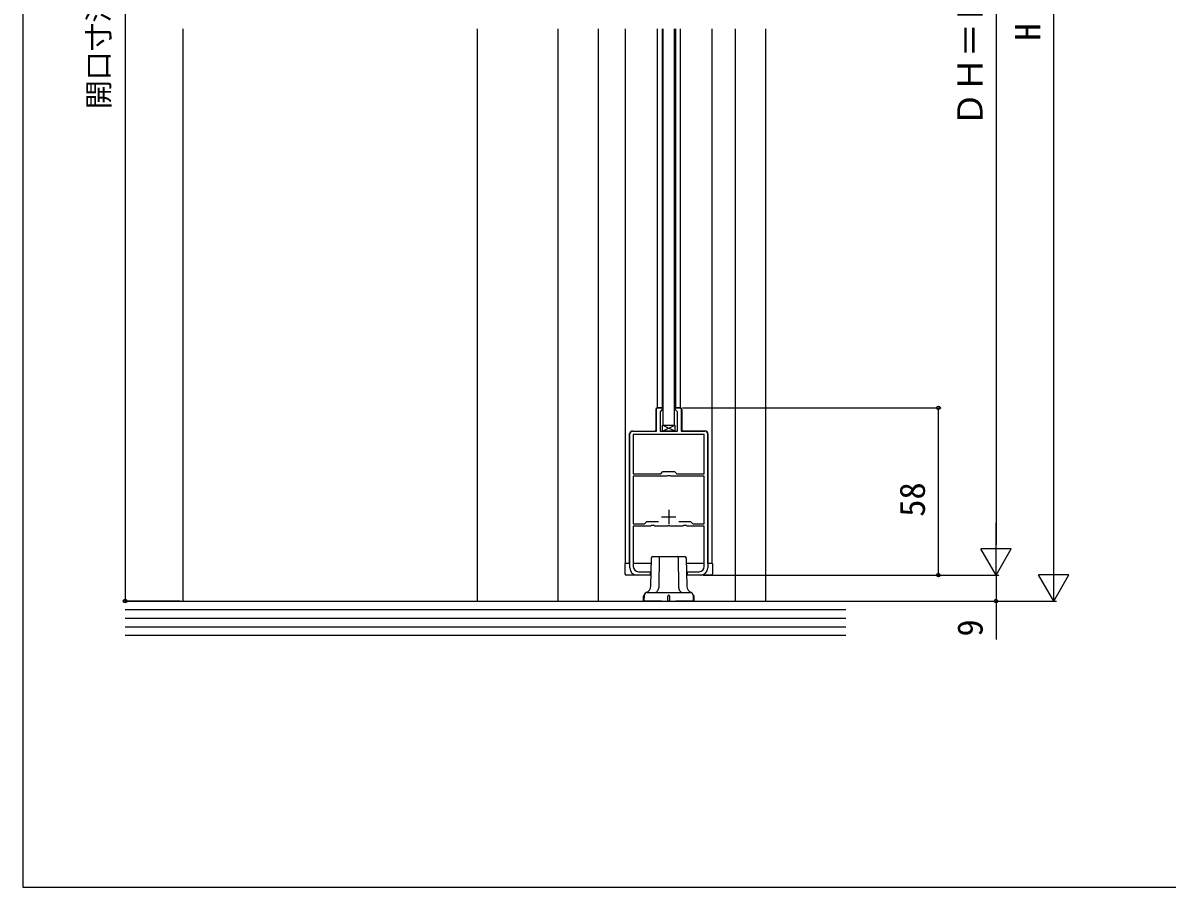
# Model space of a CAD drawing. Units: millimetres, scale not verified. Extents: x -525 to 525, y -783 to 779.
# Drawn here: x -525 to -128.2, y -782.7 to -482.9 of the extents above; entities that cross this region are included whole.
import ezdxf
from ezdxf.enums import TextEntityAlignment as Align

# ---------------------------------------------------------------- set-up
doc = ezdxf.new("R2010")
doc.units = ezdxf.units.MM
doc.header["$LTSCALE"] = 4
for name, color, linetype in [('0-2_YKK_11', 7, 'Continuous'), ('0-3_YKK_12', 2, 'Continuous'), ('0-4_YKK_13', 4, 'Continuous'), ('0-6_YKK_D', 6, 'Continuous'), ('0-7_YKK_ZWAK', 7, 'Continuous'), ('0-8_YSS_K', 3, 'Continuous')]:
    doc.layers.add(name, color=color, linetype=linetype)
doc.styles.add('ＭＳ ゴシック', font='')
doc.styles.get('ＭＳ ゴシック').set_extended_font_data('MS Gothic')

msp = doc.modelspace()

# ---------------------------------------------------------------- linework, layer by layer
at = {"layer": '0-2_YKK_11'}
for p, q in [((-314.502, -671.961), (-314.502, -625.461)), ((-287.502, -625.461), (-287.502, -671.961)), ((-303.502, -654.261), (-298.502, -654.261)), ((-301.002, -651.761), (-301.002, -656.761))]:
    msp.add_line(p, q, dxfattribs=at)
for points in [[(-313.502, -624.461), (-305.302, -624.461), (-305.302, -616.461), (-303.302, -616.461), (-303.302, -617.061), (-303.502, -617.261), (-304.002, -617.761), (-304.002, -624.461), (-298.002, -624.461), (-298.002, -617.761), (-298.502, -617.261), (-298.702, -617.061), (-298.702, -616.461), (-296.702, -616.461), (-296.702, -624.461), (-288.502, -624.461)], [(-297.469, -655.861), (-293.402, -655.861), (-292.602, -656.661), (-288.702, -656.661), (-288.702, -640.161), (-300.26, -640.161), (-300.538, -639.973), (-301.465, -639.973), (-301.743, -640.161), (-313.302, -640.161), (-313.302, -656.661), (-309.402, -656.661), (-308.602, -655.861), (-304.535, -655.861)], [(-288.702, -671.461), (-288.702, -657.461), (-294.66, -657.461), (-294.938, -657.273), (-295.865, -657.273), (-296.143, -657.461), (-300.544, -657.461), (-300.727, -657.341), (-301.277, -657.341), (-301.46, -657.461), (-305.86, -657.461), (-306.138, -657.273), (-307.065, -657.273), (-307.343, -657.461), (-313.302, -657.461), (-313.302, -671.461)], [(-311.502, -673.261), (-307.502, -673.261), (-307.502, -674.461), (-312.002, -674.461)], [(-290.002, -674.461), (-294.502, -674.461), (-294.502, -673.261), (-290.502, -673.261)]]:
    msp.add_lwpolyline(points, dxfattribs=at)
msp.add_lwpolyline([(-288.702, -625.661), (-313.302, -625.661), (-313.302, -639.361), (-303.802, -639.361), (-303.002, -638.561), (-299.002, -638.561), (-298.202, -639.361), (-288.702, -639.361)], close=True, dxfattribs=at)
msp.add_lwpolyline([(-288.702, -625.661), (-313.302, -625.661), (-313.302, -639.361), (-303.802, -639.361), (-303.002, -638.561), (-299.002, -638.561), (-298.202, -639.361), (-288.702, -639.361)], close=True, dxfattribs=at)
for centre, radius, start, end in [((-313.502, -625.461), 1, 90.00001, 179.99999), ((-288.502, -625.461), 1, 0.00001, 89.99999), ((-312.002, -671.961), 2.5, 180.00001, 269.99999), ((-311.502, -671.461), 1.8, 180.00001, 269.99999), ((-290.502, -671.461), 1.8, 270.00001, 359.99999), ((-290.002, -671.961), 2.5, 270.00001, 359.99999)]:
    msp.add_arc(centre, radius, start, end, dxfattribs=at)
at = {"layer": '0-3_YKK_12'}
for p, q in [((-367.504, -484.962), (-367.504, -683.462)), ((-325.504, -484.962), (-325.504, -683.462)), ((-316.002, -670.461), (-316.002, -484.962)), ((-305.002, -484.962), (-305.002, -616.502)), ((-303.302, -484.962), (-303.302, -616.461)), ((-298.702, -484.962), (-298.702, -616.461)), ((-297.002, -484.962), (-297.002, -616.502)), ((-286.002, -484.962), (-286.002, -670.461)), ((-278.004, -484.962), (-278.004, -683.462)), ((-267.504, -484.962), (-267.504, -683.462)), ((-305.502, -616.961), (-305.502, -624.161)), ((-303.002, -616.461), (-305.002, -616.461)), ((-297.002, -616.461), (-299.002, -616.461)), ((-296.502, -616.961), (-296.502, -624.161)), ((-314.602, -670.461), (-314.602, -625.461)), ((-313.602, -624.461), (-305.802, -624.461)), ((-288.402, -624.461), (-296.202, -624.461)), ((-287.402, -670.461), (-287.402, -625.461))]:
    msp.add_line(p, q, dxfattribs=at)
for centre, radius, start, end in [((-305.002, -616.961), 0.5, 90, 180), ((-297.002, -616.961), 0.5, 0, 90), ((-313.602, -625.461), 1, 90, 180), ((-305.802, -624.161), 0.3, 270, 0), ((-296.202, -624.161), 0.3, 180, 270), ((-288.402, -625.461), 1, 0, 90)]:
    msp.add_arc(centre, radius, start, end, dxfattribs=at)
at = {"layer": '0-4_YKK_13'}
for p, q in [((-303.152, -624.461), (-298.852, -622.461)), ((-298.852, -624.461), (-303.152, -622.461)), ((-303.002, -622.461), (-299.002, -622.461)), ((-316.202, -670.461), (-316.202, -673.961)), ((-314.502, -670.461), (-316.202, -670.461)), ((-307.002, -670.461), (-313.302, -670.461)), ((-307.249, -678.265), (-307.014, -668.45)), ((-306.514, -667.962), (-306.291, -667.962)), ((-306.291, -667.962), (-303.98, -667.962)), ((-304.327, -678.022), (-304.257, -668.45)), ((-303.98, -667.962), (-303.703, -667.962)), ((-303.703, -667.962), (-298.301, -667.962)), ((-298.301, -667.962), (-298.024, -667.962)), ((-298.024, -667.962), (-295.713, -667.962)), ((-297.746, -668.45), (-297.677, -678.022)), ((-295.713, -667.962), (-295.49, -667.962)), ((-288.702, -670.461), (-295.002, -670.461)), ((-294.99, -668.45), (-294.755, -678.265)), ((-285.802, -670.461), (-287.502, -670.461)), ((-285.802, -670.461), (-285.802, -673.961)), ((-307.102, -674.461), (-315.702, -674.461)), ((-286.302, -674.461), (-295.002, -674.461)), ((-309.802, -683.462), (-309.802, -681.762)), ((-309.502, -683.462), (-309.467, -681.445)), ((-309.502, -681.462), (-309.467, -681.462)), ((-308.467, -680.462), (-307.458, -680.462)), ((-307.458, -680.462), (-303.502, -680.462)), ((-303.502, -680.462), (-298.502, -680.462)), ((-301.302, -683.462), (-301.302, -681.762)), ((-298.502, -680.462), (-294.546, -680.462)), ((-294.546, -680.462), (-293.537, -680.462)), ((-292.502, -681.462), (-292.537, -681.462)), ((-292.202, -683.462), (-292.202, -681.762)), ((-309.502, -683.462), (-309.802, -683.462)), ((-308.698, -683.462), (-309.502, -683.462)), ((-303.502, -683.462), (-308.698, -683.462)), ((-303.502, -683.462), (-301.302, -683.462)), ((-301.002, -683.462), (-301.302, -683.462)), ((-300.702, -683.462), (-298.502, -683.462)), ((-293.306, -683.462), (-298.502, -683.462)), ((-292.202, -683.462), (-292.502, -683.462))]:
    msp.add_line(p, q, dxfattribs=at)
for points in [[(-303.002, -484.962), (-303.002, -622.461), (-299.002, -622.461), (-299.002, -484.962)], [(-304.257, -668.45), (-304.251, -668.354), (-304.234, -668.263), (-304.208, -668.178), (-304.174, -668.105), (-304.132, -668.044), (-304.085, -667.999), (-304.033, -667.972), (-303.98, -667.962)], [(-297.746, -668.45), (-297.753, -668.354), (-297.769, -668.263), (-297.795, -668.178), (-297.83, -668.105), (-297.872, -668.044), (-297.919, -667.999), (-297.97, -667.972), (-298.024, -667.962)], [(-305.713, -680.462), (-305.535, -680.442), (-305.36, -680.38), (-305.19, -680.278), (-305.029, -680.137), (-304.88, -679.961), (-304.744, -679.751), (-304.625, -679.512), (-304.523, -679.247), (-304.442, -678.96), (-304.381, -678.657), (-304.343, -678.343), (-304.327, -678.022)], [(-297.677, -678.022), (-297.661, -678.343), (-297.623, -678.657), (-297.562, -678.96), (-297.48, -679.247), (-297.379, -679.512), (-297.259, -679.751), (-297.124, -679.961), (-296.974, -680.137), (-296.814, -680.278), (-296.644, -680.38), (-296.469, -680.442), (-296.291, -680.462)], [(-300.702, -681.762), (-300.702, -683.462), (-301.002, -683.462)], [(-292.537, -681.445), (-292.502, -683.462), (-293.306, -683.462)]]:
    msp.add_lwpolyline(points, dxfattribs=at)
msp.add_lwpolyline([(-303.152, -624.461), (-303.152, -622.461), (-298.852, -622.461), (-298.852, -624.461)], close=True, dxfattribs=at)
for centre, radius, start, end in [((-306.514, -668.462), 0.5, 90, 178.62517), ((-295.49, -668.462), 0.5, 1.37483, 90), ((-315.702, -673.961), 0.5, 180, 270), ((-286.302, -673.961), 0.5, 270, 0), ((-309.748, -678.205), 2.5, 291.47998, 358.62517), ((-292.255, -678.205), 2.5, 181.37483, 248.52002), ((-309.502, -681.762), 0.3, 90, 180), ((-308.467, -681.462), 1, 90, 179), ((-301.002, -681.762), 0.3, 90, 180), ((-301.002, -681.762), 0.3, 0, 90), ((-293.537, -681.462), 1, 1, 90), ((-292.502, -681.762), 0.3, 0, 90)]:
    msp.add_arc(centre, radius, start, end, dxfattribs=at)
at = {"layer": '0-6_YKK_D'}
for p, q in [((-489.504, -283.462), (-489.504, -683.462)), ((-187.504, -288.961), (-187.504, -663.961)), ((-167.504, -672.962), (-167.504, -293.962)), ((-296.202, -616.461), (-206.504, -616.461)), ((-207.504, -674.461), (-207.504, -616.461)), ((-187.504, -674.461), (-187.504, -656.274)), ((-187.504, -674.461), (-192.754, -665.367)), ((-182.254, -665.367), (-192.754, -665.367)), ((-187.504, -674.461), (-182.254, -665.367)), ((-167.504, -683.462), (-167.504, -665.276)), ((-289.002, -674.461), (-186.504, -674.461)), ((-289.002, -674.461), (-186.504, -674.461)), ((-277.004, -674.461), (-206.504, -674.461)), ((-167.504, -683.462), (-172.754, -674.369)), ((-162.254, -674.369), (-172.754, -674.369)), ((-167.504, -683.462), (-162.254, -674.369)), ((-470.504, -683.462), (-490.504, -683.462)), ((-277.004, -683.462), (-166.504, -683.462)), ((-277.004, -683.462), (-186.504, -683.462))]:
    msp.add_line(p, q, dxfattribs=at)
msp.add_lwpolyline([(-187.504, -674.461), (-187.504, -683.462), (-187.504, -696.83)], dxfattribs=at)
for centre in [(-207.504, -616.461), (-207.504, -674.461), (-489.504, -683.462), (-187.504, -683.462)]:
    msp.add_circle(centre, 0.637, dxfattribs=at)
at = {"layer": '0-7_YKK_ZWAK'}
msp.add_line((-525, 747.3), (-525, -782.7), dxfattribs=at)
msp.add_lwpolyline([(-525, -782.7), (525, -782.7), (525, 747.3)], dxfattribs=at)
at = {"layer": '0-8_YSS_K'}
for p, q in [((-469.504, -484.962), (-469.504, -683.462)), ((-339.504, -484.962), (-339.504, -683.462)), ((-489.504, -683.462), (-239.64, -683.462)), ((-239.64, -686.462), (-489.504, -686.462)), ((-239.64, -689.462), (-489.504, -689.462)), ((-239.64, -692.462), (-489.504, -692.462)), ((-239.64, -695.462), (-489.504, -695.462))]:
    msp.add_line(p, q, dxfattribs=at)

# ---------------------------------------------------------------- texts
at = {"layer": '0-6_YKK_D', "style": 'ＭＳ ゴシック'}
for s, height, p in [('ＤＨ＝Ｈ－4', 8.798, (-189.504, -518.836)), ('開口寸法', 7.331, (-492.868, -512.78)), ('H', 8.798, (-169.504, -489.053)), ('58', 8.798, (-209.504, -654.222)), ('9', 8.798, (-189.504, -695.785))]:
    msp.add_text(s, height=height, rotation=90, dxfattribs=at).set_placement(p, align=Align.BOTTOM_LEFT)

doc.saveas('drawing.dxf')
